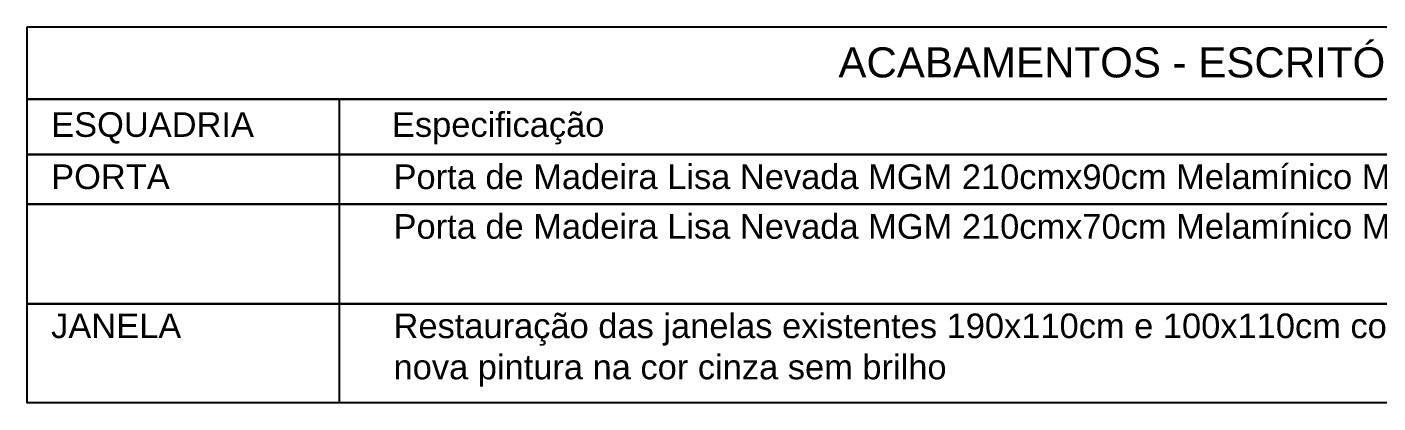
# Model space of a CAD drawing. Header units: metres. Extents: x 1186 to 11427, y -5173 to 11421.
# Drawn here: x 1221.77 to 1232.04, y 1447.43 to 1450.29 of the extents above; entities that cross this region are included whole.
import ezdxf

# ---------------------------------------------------------------- set-up
doc = ezdxf.new("R2010")
doc.units = ezdxf.units.M
doc.header["$LTSCALE"] = 8
doc.layers.add('KIRYA - LEGENDA', color=7, linetype='Continuous')
doc.styles.add('EA_80_1-100', font='swissl.ttf', dxfattribs={"height": 0.2})

msp = doc.modelspace()

# ---------------------------------------------------------------- linework, layer by layer
at = {"layer": 'KIRYA - LEGENDA'}
for points in [[(1221.773, 1450.288), (1238.176, 1450.288), (1238.176, 1449.739), (1221.773, 1449.739)], [(1221.773, 1449.739), (1238.176, 1449.739), (1238.176, 1449.317), (1221.773, 1449.317)], [(1221.773, 1449.317), (1238.176, 1449.317), (1238.176, 1448.939), (1221.773, 1448.939)], [(1221.773, 1448.939), (1238.176, 1448.939), (1238.176, 1448.183), (1221.773, 1448.183)], [(1221.773, 1448.183), (1238.176, 1448.183), (1238.176, 1447.428), (1221.773, 1447.428)]]:
    msp.add_lwpolyline(points, close=True, dxfattribs=at)
msp.add_lwpolyline([(1224.146, 1449.739), (1224.146, 1447.428)], dxfattribs=at)

# ---------------------------------------------------------------- texts
at = {"layer": 'KIRYA - LEGENDA', "style": 'EA_80_1-100'}
for s, height, p in [('ACABAMENTOS - ESCRITÓRIO', 0.22891, (1227.941, 1449.904)), ('ESQUADRIA', 0.1874, (1221.956, 1449.452)), ('Especificação', 0.18737, (1224.547, 1449.452)), ('Porta de Madeira Lisa Nevada MGM 210cmx90cm Melamínico Mogno', 0.18737, (1224.559, 1449.055)), ('PORTA', 0.1874, (1221.956, 1449.055)), ('Porta de Madeira Lisa Nevada MGM 210cmx70cm Melamínico Mogno', 0.18737, (1224.559, 1448.677)), ('JANELA', 0.1874, (1221.956, 1447.921)), ('Restauração das janelas existentes 190x110cm e 100x110cm com lixamento e', 0.18737, (1224.559, 1447.921)), ('nova pintura na cor cinza sem brilho', 0.18737, (1224.559, 1447.608))]:
    msp.add_text(s, height=height, dxfattribs=at).set_placement(p)

doc.saveas('drawing.dxf')
